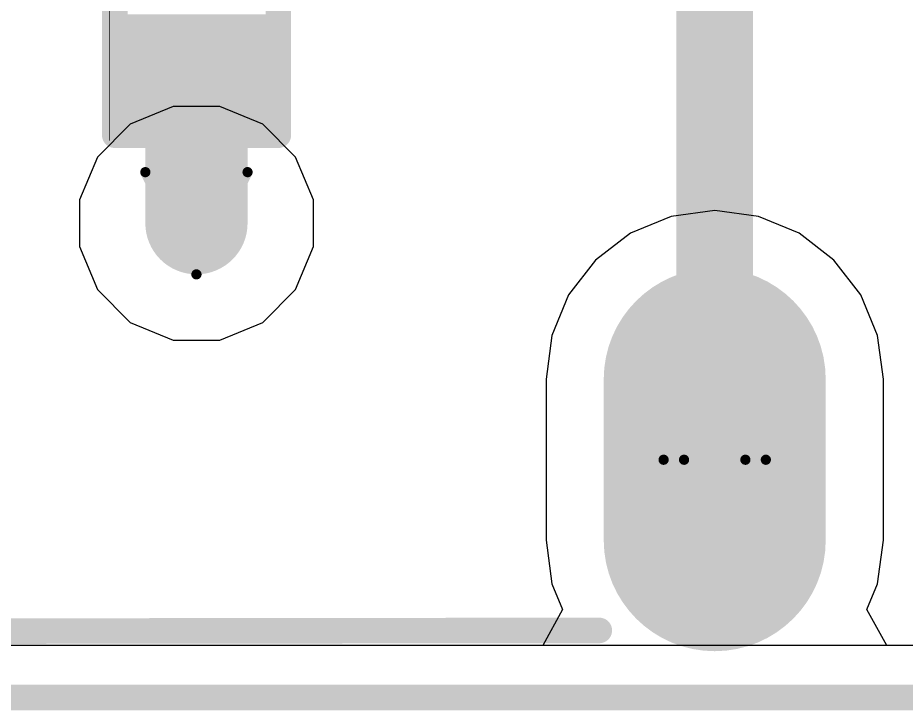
# Model space of a CAD drawing. Header units: inches. Extents: x -5 to 234, y -4 to 104.
# Drawn here: x 32.022 to 36.437, y -3.564 to -0.122 of the extents above; entities that cross this region are included whole.
import ezdxf

# ---------------------------------------------------------------- set-up
doc = ezdxf.new("R2010")
doc.units = ezdxf.units.IN
for name, color, linetype in [('Board Outline', 216, 'Continuous'), ('Bottom Layer', 5, 'Continuous'), ('Bottom Overlay', 54, 'Continuous'), ('Bottom Paste', 16, 'Continuous'), ('Bottom Solder', 6, 'Continuous'), ('Drill Drawing', 1, 'Continuous'), ('GND', 16, 'Continuous'), ('Multi-Layer', 9, 'Continuous'), ('Pad Holes', 156, 'Continuous'), ('POWER', 76, 'Continuous'), ('Top Layer', 1, 'Continuous'), ('Top Overlay', 2, 'Continuous'), ('Top Solder', 216, 'Continuous'), ('Via Holes', 16, 'Continuous')]:
    doc.layers.add(name, color=color, linetype=linetype)

# ---------------------------------------------------------------- blocks, each defined once
blk = doc.blocks.new('TYPE_C_31_M_12__19')
at = {"layer": 'Bottom Layer'}
h = blk.add_hatch(color=5, dxfattribs=at)
edge = h.paths.add_edge_path()
edge.add_arc((4.325, -2.775), 0.45, 180, 360)
edge.add_line((4.775, -2.775), (4.775, -1.975))
edge.add_arc((4.325, -1.975), 0.45, 0, 180)
edge.add_line((3.875, -1.975), (3.875, -2.775))
at = {"layer": 'Bottom Solder'}
h = blk.add_hatch(color=6, dxfattribs=at)
edge = h.paths.add_edge_path()
edge.add_arc((4.325, -2.775), 0.5516, 180, 360)
edge.add_line((4.8766, -2.775), (4.8766, -1.975))
edge.add_arc((4.325, -1.975), 0.5516, 0, 180)
edge.add_line((3.7734, -1.975), (3.7734, -2.775))
at = {"layer": 'GND'}
h = blk.add_hatch(color=16, dxfattribs=at)
edge = h.paths.add_edge_path()
edge.add_arc((4.325, -2.775), 0.45, 180, 360)
edge.add_line((4.775, -2.775), (4.775, -1.975))
edge.add_arc((4.325, -1.975), 0.45, 0, 180)
edge.add_line((3.875, -1.975), (3.875, -2.775))
at = {"layer": 'Multi-Layer'}
h = blk.add_hatch(color=9, dxfattribs=at)
edge = h.paths.add_edge_path()
edge.add_arc((4.325, -2.775), 0.45, 180, 360)
edge.add_line((4.775, -2.775), (4.775, -1.975))
edge.add_arc((4.325, -1.975), 0.45, 0, 180)
edge.add_line((3.875, -1.975), (3.875, -2.775))
at = {"layer": 'Pad Holes'}
h = blk.add_hatch(color=7, dxfattribs=at)
edge = h.paths.add_edge_path()
edge.add_arc((4.325, -2.775), 0.3, 180, 360)
edge.add_line((4.625, -2.775), (4.625, -1.975))
edge.add_arc((4.325, -1.975), 0.3, 0, 180)
edge.add_line((4.025, -1.975), (4.025, -2.775))
at = {"layer": 'POWER'}
h = blk.add_hatch(color=76, dxfattribs=at)
edge = h.paths.add_edge_path()
edge.add_arc((4.325, -2.775), 0.45, 180, 360)
edge.add_line((4.775, -2.775), (4.775, -1.975))
edge.add_arc((4.325, -1.975), 0.45, 0, 180)
edge.add_line((3.875, -1.975), (3.875, -2.775))
at = {"layer": 'Top Layer'}
h = blk.add_hatch(color=1, dxfattribs=at)
edge = h.paths.add_edge_path()
edge.add_arc((4.325, -2.775), 0.45, 180, 360)
edge.add_line((4.775, -2.775), (4.775, -1.975))
edge.add_arc((4.325, -1.975), 0.45, 0, 180)
edge.add_line((3.875, -1.975), (3.875, -2.775))
at = {"layer": 'Top Solder'}
h = blk.add_hatch(color=216, dxfattribs=at)
edge = h.paths.add_edge_path()
edge.add_arc((4.325, -2.775), 0.5516, 180, 360)
edge.add_line((4.8766, -2.775), (4.8766, -1.975))
edge.add_arc((4.325, -1.975), 0.5516, 0, 180)
edge.add_line((3.7734, -1.975), (3.7734, -2.775))
at = {"layer": 'Top Overlay'}
for points in [[(4.4446, -1.181, 0.127, 0.127, 0), (4.4446, 0.4446, 0.127, 0.127, 0)], [(-3.7092, -3.2318, 0.127, 0.127, 0), (3.7513, -3.2234, 0.127, 0.127, 0)]]:
    blk.add_lwpolyline(points, format="xyseb", dxfattribs=at)
for points in [[(4.4129, -1.181, 0.0635, 0.0635, 1), (4.4764, -1.181, 0.0635, 0.0635, 1)], [(3.7196, -3.2234, 0.0635, 0.0635, 1), (3.7831, -3.2234, 0.0635, 0.0635, 1)]]:
    blk.add_lwpolyline(points, format="xyseb", close=True, dxfattribs=at)
blk = doc.blocks.new('R___0402_B_53')
at = {"layer": 'Bottom Layer'}
for points in [[(-0.2413, 0.3175), (-0.2413, -0.3175), (-0.6985, -0.3175), (-0.6985, 0.3175)], [(0.6985, 0.3175), (0.6985, -0.3175), (0.2413, -0.3175), (0.2413, 0.3175)]]:
    blk.add_hatch(color=5, dxfattribs=at).paths.add_polyline_path(points)
at = {"layer": 'Bottom Paste'}
for points in [[(-0.2413, 0.3175), (-0.2413, -0.3175), (-0.6985, -0.3175), (-0.6985, 0.3175)], [(0.6985, 0.3175), (0.6985, -0.3175), (0.2413, -0.3175), (0.2413, 0.3175)]]:
    blk.add_hatch(color=16, dxfattribs=at).paths.add_polyline_path(points)
at = {"layer": 'Bottom Solder'}
for points in [[(-0.1863, 0.3725), (-0.1863, -0.3725), (-0.7535, -0.3725), (-0.7535, 0.3725)], [(0.7535, 0.3725), (0.7535, -0.3725), (0.1863, -0.3725), (0.1863, 0.3725)]]:
    blk.add_hatch(color=6, dxfattribs=at).paths.add_polyline_path(points)
at = {"layer": 'Bottom Overlay'}
for points in [[(-0.7874, 0.4064, 0.127, 0.127, 0), (0.7874, 0.4064, 0.127, 0.127, 0)], [(-0.7874, 0.4064, 0.127, 0.127, 0), (-0.7874, -0.4064, 0.127, 0.127, 0)], [(0.7874, 0.4064, 0.127, 0.127, 0), (0.7874, -0.4064, 0.127, 0.127, 0)], [(-0.8128, 0.4318, 0.00323, 0.00323, 0), (0.8128, 0.4318, 0.00323, 0.00323, 0)], [(-0.7874, -0.4064, 0.127, 0.127, 0), (0.7874, -0.4064, 0.127, 0.127, 0)]]:
    blk.add_lwpolyline(points, format="xyseb", dxfattribs=at)
for points in [[(-0.8191, 0.4064, 0.0635, 0.0635, 1), (-0.7556, 0.4064, 0.0635, 0.0635, 1)], [(-0.8191, 0.4064, 0.0635, 0.0635, 1), (-0.7556, 0.4064, 0.0635, 0.0635, 1)], [(0.7556, 0.4064, 0.0635, 0.0635, 1), (0.8191, 0.4064, 0.0635, 0.0635, 1)], [(0.7556, 0.4064, 0.0635, 0.0635, 1), (0.8191, 0.4064, 0.0635, 0.0635, 1)], [(-0.8136, 0.4318, 0.00161, 0.00161, 1), (-0.812, 0.4318, 0.00161, 0.00161, 1)], [(0.812, 0.4318, 0.00161, 0.00161, 1), (0.8136, 0.4318, 0.00161, 0.00161, 1)], [(-0.8191, -0.4064, 0.0635, 0.0635, 1), (-0.7556, -0.4064, 0.0635, 0.0635, 1)], [(-0.8191, -0.4064, 0.0635, 0.0635, 1), (-0.7556, -0.4064, 0.0635, 0.0635, 1)], [(0.7556, -0.4064, 0.0635, 0.0635, 1), (0.8191, -0.4064, 0.0635, 0.0635, 1)], [(0.7556, -0.4064, 0.0635, 0.0635, 1), (0.8191, -0.4064, 0.0635, 0.0635, 1)]]:
    blk.add_lwpolyline(points, format="xyseb", close=True, dxfattribs=at)

msp = doc.modelspace()

# ---------------------------------------------------------------- hatches: boundary and pattern name
at = {"layer": 'Bottom Layer'}
h = msp.add_hatch(color=5, dxfattribs=at)
edge = h.paths.add_edge_path()
edge.add_arc((32.9095, -1.143), 0.2, 0, 360)
at = {"layer": 'GND'}
h = msp.add_hatch(color=16, dxfattribs=at)
edge = h.paths.add_edge_path()
edge.add_arc((32.9095, -1.143), 0.2, 0, 360)
at = {"layer": 'POWER'}
h = msp.add_hatch(color=76, dxfattribs=at)
edge = h.paths.add_edge_path()
edge.add_arc((32.9095, -1.143), 0.2, 0, 360)
at = {"layer": 'Top Layer'}
h = msp.add_hatch(color=1, dxfattribs=at)
edge = h.paths.add_edge_path()
edge.add_arc((32.9095, -1.143), 0.2, 0, 360)
at = {"layer": 'Via Holes'}
h = msp.add_hatch(color=7, dxfattribs=at)
edge = h.paths.add_edge_path()
edge.add_arc((32.9095, -1.143), 0.1, 0, 360)

# ---------------------------------------------------------------- linework, layer by layer
at = {"layer": 'Board Outline'}
msp.add_lwpolyline([(-0.452, -3.5, 0.127, 0.127, 0), (88.452, -3.5, 0.127, 0.127, 0)], format="xyseb", dxfattribs=at)
at = {"layer": 'Bottom Layer'}
msp.add_line((38.34, -3.2411), (1.7444, -3.2411), dxfattribs=at)
msp.add_lwpolyline([(32.9095, -1.143, 0.508, 0.508, 0), (32.9095, -0.465, 0.508, 0.508, 0)], format="xyseb", dxfattribs=at)
for points in [[(32.7825, -0.465, 0.254, 0.254, 1), (33.0365, -0.465, 0.254, 0.254, 1)], [(32.7825, -1.143, 0.254, 0.254, 1), (33.0365, -1.143, 0.254, 0.254, 1)]]:
    msp.add_lwpolyline(points, format="xyseb", close=True, dxfattribs=at)
at = {"layer": 'Drill Drawing'}
for points in [[(32.6555, -0.889, 0.0508, 0.0508, 0), (33.1635, -0.889, 0.0508, 0.0508, 0)], [(32.6555, -0.889, 0.0508, 0.0508, 0), (32.9095, -1.397, 0.0508, 0.0508, 0)], [(32.9095, -1.397, 0.0508, 0.0508, 0), (33.1635, -0.889, 0.0508, 0.0508, 0)]]:
    msp.add_lwpolyline(points, format="xyseb", dxfattribs=at)
for points in [[(32.6428, -0.889, 0.0254, 0.0254, 1), (32.6682, -0.889, 0.0254, 0.0254, 1)], [(32.6428, -0.889, 0.0254, 0.0254, 1), (32.6682, -0.889, 0.0254, 0.0254, 1)], [(33.1508, -0.889, 0.0254, 0.0254, 1), (33.1762, -0.889, 0.0254, 0.0254, 1)], [(33.1508, -0.889, 0.0254, 0.0254, 1), (33.1762, -0.889, 0.0254, 0.0254, 1)], [(32.8968, -1.397, 0.0254, 0.0254, 1), (32.9222, -1.397, 0.0254, 0.0254, 1)], [(32.8968, -1.397, 0.0254, 0.0254, 1), (32.9222, -1.397, 0.0254, 0.0254, 1)], [(35.739, -2.3185, 0.0508, 0.0508, 1), (35.231, -2.3185, 0.0508, 0.0508, 1)], [(35.6374, -2.3185, 0.0508, 0.0508, 1), (35.3326, -2.3185, 0.0508, 0.0508, 1)], [(35.2183, -2.3185, 0.0254, 0.0254, 1), (35.2437, -2.3185, 0.0254, 0.0254, 1)], [(35.3199, -2.3185, 0.0254, 0.0254, 1), (35.3453, -2.3185, 0.0254, 0.0254, 1)], [(35.6247, -2.3185, 0.0254, 0.0254, 1), (35.6501, -2.3185, 0.0254, 0.0254, 1)], [(35.7263, -2.3185, 0.0254, 0.0254, 1), (35.7517, -2.3185, 0.0254, 0.0254, 1)]]:
    msp.add_lwpolyline(points, format="xyseb", close=True, dxfattribs=at)
at = {"layer": 'GND'}
msp.add_line((38.34, -3.2411), (1.7444, -3.2411), dxfattribs=at)
at = {"layer": 'POWER'}
for p, q in [((32.794, -0.562), (32.5804, -0.6505)), ((33.0251, -0.562), (32.794, -0.562)), ((33.2387, -0.6505), (33.0251, -0.562)), ((32.5804, -0.6505), (32.417, -0.8139)), ((33.4021, -0.8139), (33.2387, -0.6505)), ((32.417, -0.8139), (32.3285, -1.0274)), ((33.4905, -1.0274), (33.4021, -0.8139)), ((32.3285, -1.0274), (32.3285, -1.2586)), ((33.4905, -1.2586), (33.4905, -1.0274)), ((35.485, -1.0803), (35.2681, -1.1089)), ((35.7019, -1.1089), (35.485, -1.0803)), ((35.2681, -1.1089), (35.0659, -1.1926)), ((35.9041, -1.1926), (35.7019, -1.1089)), ((35.0659, -1.1926), (34.8923, -1.3258)), ((36.0777, -1.3258), (35.9041, -1.1926)), ((32.3285, -1.2586), (32.417, -1.4721)), ((33.4021, -1.4721), (33.4905, -1.2586)), ((34.8923, -1.3258), (34.7591, -1.4994)), ((36.2109, -1.4994), (36.0777, -1.3258)), ((32.417, -1.4721), (32.5804, -1.6355)), ((33.2387, -1.6355), (33.4021, -1.4721)), ((34.7591, -1.4994), (34.6754, -1.7015)), ((36.2946, -1.7015), (36.2109, -1.4994)), ((32.5804, -1.6355), (32.794, -1.724)), ((33.0251, -1.724), (33.2387, -1.6355)), ((34.6754, -1.7015), (34.6468, -1.9185)), ((36.3232, -1.9185), (36.2946, -1.7015)), ((32.794, -1.724), (33.0251, -1.724)), ((34.6468, -1.9185), (34.6468, -2.7185)), ((36.3232, -2.7185), (36.3232, -1.9185)), ((34.6468, -2.7185), (34.6754, -2.9354)), ((36.2946, -2.9354), (36.3232, -2.7185)), ((34.6754, -2.9354), (34.7284, -3.0633)), ((36.2416, -3.0633), (36.2946, -2.9354)), ((34.7284, -3.0633), (34.6303, -3.2411)), ((36.3397, -3.2411), (36.2416, -3.0633)), ((34.6303, -3.2411), (27.6897, -3.2411)), ((38.34, -3.2411), (36.3397, -3.2411))]:
    msp.add_line(p, q, dxfattribs=at)
at = {"layer": 'Top Layer'}
msp.add_line((38.34, -3.2411), (1.7444, -3.2411), dxfattribs=at)
msp.add_lwpolyline([(35.485, -2.3185, 0.381, 0.381, 0), (35.485, 1.8615, 0.381, 0.381, 0)], format="xyseb", dxfattribs=at)
msp.add_lwpolyline([(35.3897, -2.3185, 0.1905, 0.1905, 1), (35.5802, -2.3185, 0.1905, 0.1905, 1)], format="xyseb", close=True, dxfattribs=at)

# ---------------------------------------------------------------- block references
msp.add_blockref('TYPE_C_31_M_12__19', (31.16, 0.0565))
at = {"rotation": 90}
msp.add_blockref('R___0402_B_53', (32.91, 0.082), dxfattribs=at)

doc.saveas('drawing.dxf')
